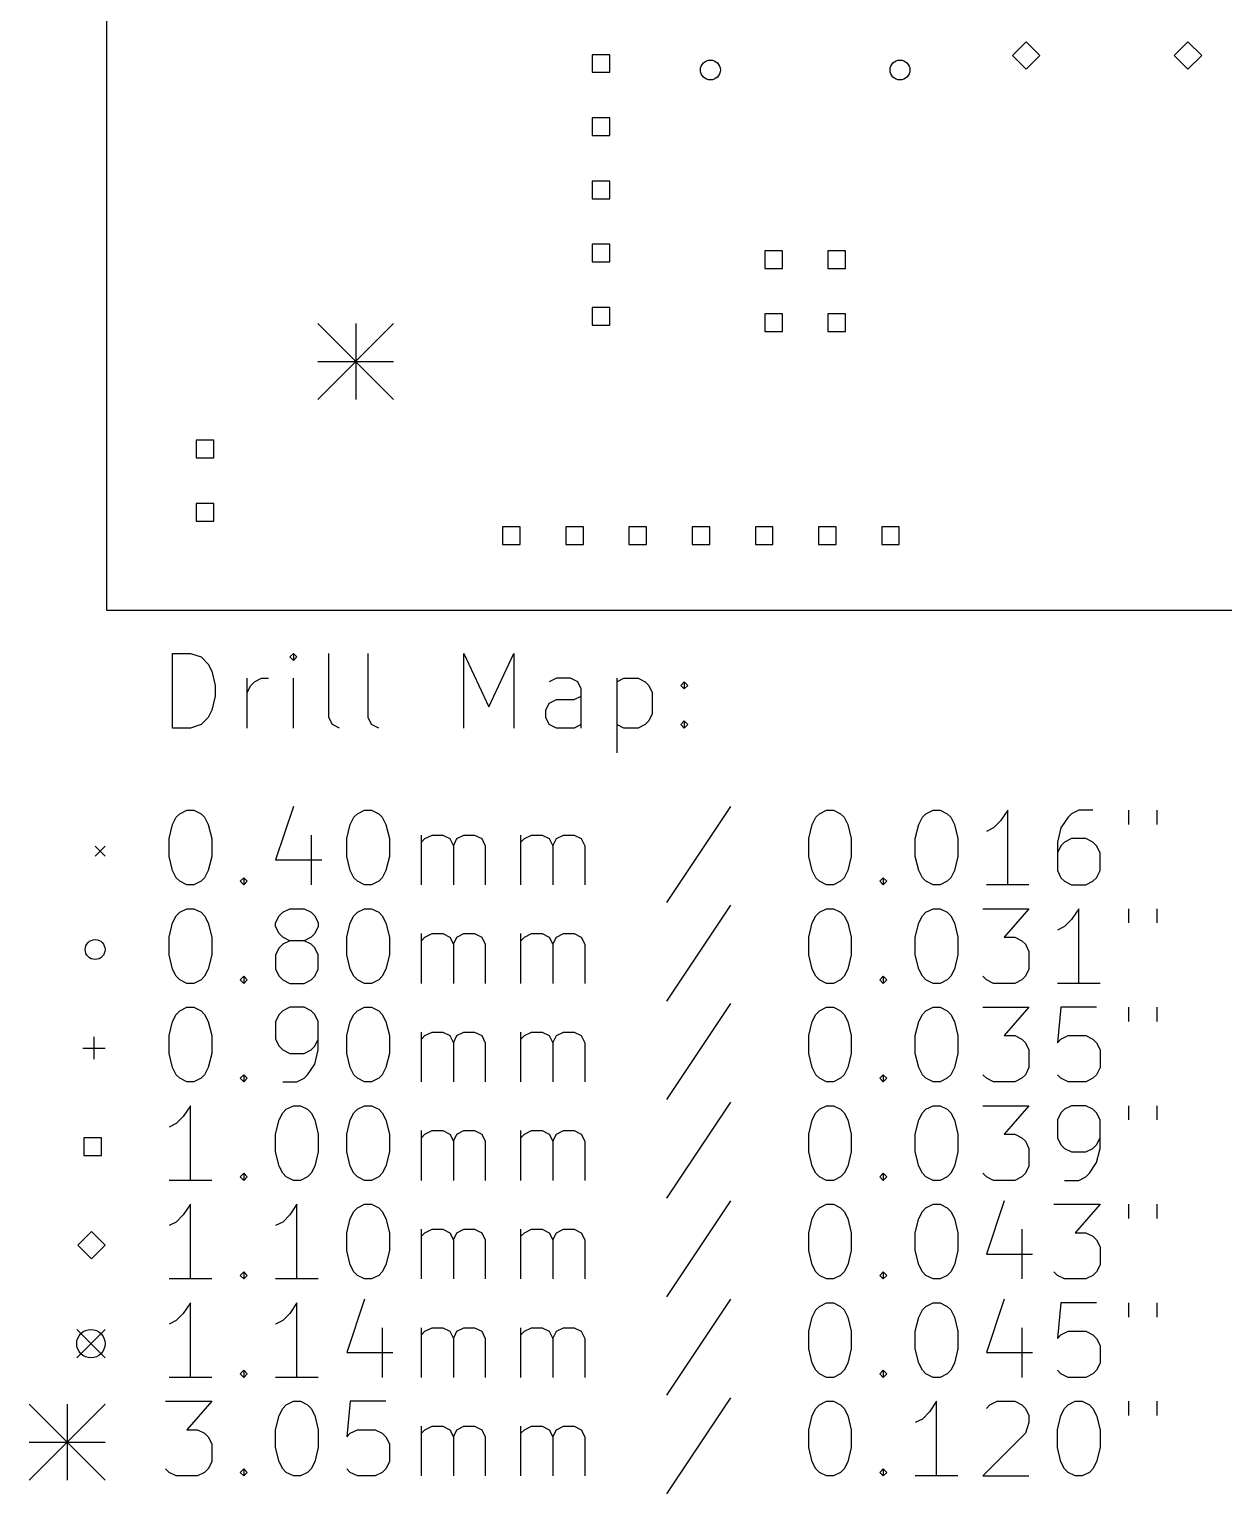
# Model space of a CAD drawing. Extents: x 21 to 122, y -139 to -21.
# Drawn here: x 20.9 to 68.9, y -138.5 to -79.6 of the extents above; entities that cross this region are included whole.
import ezdxf

# ---------------------------------------------------------------- set-up
doc = ezdxf.new("R2010")
doc.units = 0
doc.header["$MEASUREMENT"] = 0
doc.layers.add('BLACK', color=7, linetype='CONTINUOUS')

msp = doc.modelspace()

# ---------------------------------------------------------------- linework, layer by layer
at = {"layer": 'Black'}
for p, q in [((24, -103), (24, -21)), ((60.96, -80.15), (60.41, -80.7)), ((61.51, -80.7), (60.96, -80.15)), ((67.46, -80.15), (66.91, -80.7)), ((68.01, -80.7), (67.46, -80.15)), ((44.2136, -80.6664), (43.5064, -80.6664)), ((43.5064, -80.6664), (43.5064, -81.3736)), ((44.2136, -81.3736), (44.2136, -80.6664)), ((60.41, -80.7), (60.96, -81.25)), ((60.96, -81.25), (61.51, -80.7)), ((66.91, -80.7), (67.46, -81.25)), ((67.46, -81.25), (68.01, -80.7)), ((43.5064, -81.3736), (44.2136, -81.3736)), ((44.2136, -83.2064), (43.5064, -83.2064)), ((43.5064, -83.2064), (43.5064, -83.9136)), ((44.2136, -83.9136), (44.2136, -83.2064)), ((43.5064, -83.9136), (44.2136, -83.9136)), ((44.2136, -85.7464), (43.5064, -85.7464)), ((43.5064, -85.7464), (43.5064, -86.4536)), ((44.2136, -86.4536), (44.2136, -85.7464)), ((43.5064, -86.4536), (44.2136, -86.4536)), ((44.2136, -88.2864), (43.5064, -88.2864)), ((43.5064, -88.2864), (43.5064, -88.9936)), ((44.2136, -88.9936), (44.2136, -88.2864)), ((51.1536, -88.5464), (50.4464, -88.5464)), ((50.4464, -88.5464), (50.4464, -89.2536)), ((51.1536, -89.2536), (51.1536, -88.5464)), ((53.6936, -88.5464), (52.9864, -88.5464)), ((52.9864, -88.5464), (52.9864, -89.2536)), ((53.6936, -89.2536), (53.6936, -88.5464)), ((43.5064, -88.9936), (44.2136, -88.9936)), ((50.4464, -89.2536), (51.1536, -89.2536)), ((52.9864, -89.2536), (53.6936, -89.2536)), ((44.2136, -90.8264), (43.5064, -90.8264)), ((43.5064, -90.8264), (43.5064, -91.5336)), ((44.2136, -91.5336), (44.2136, -90.8264)), ((51.1536, -91.0864), (50.4464, -91.0864)), ((50.4464, -91.0864), (50.4464, -91.7936)), ((51.1536, -91.7936), (51.1536, -91.0864)), ((53.6936, -91.0864), (52.9864, -91.0864)), ((52.9864, -91.0864), (52.9864, -91.7936)), ((53.6936, -91.7936), (53.6936, -91.0864)), ((32.476, -91.476), (35.524, -94.524)), ((35.524, -91.476), (32.476, -94.524)), ((34, -91.476), (34, -94.524)), ((43.5064, -91.5336), (44.2136, -91.5336)), ((50.4464, -91.7936), (51.1536, -91.7936)), ((52.9864, -91.7936), (53.6936, -91.7936)), ((32.476, -93), (35.524, -93)), ((28.2936, -96.1664), (27.5864, -96.1664)), ((27.5864, -96.1664), (27.5864, -96.8736)), ((28.2936, -96.8736), (28.2936, -96.1664)), ((27.5864, -96.8736), (28.2936, -96.8736)), ((28.2936, -98.7064), (27.5864, -98.7064)), ((27.5864, -98.7064), (27.5864, -99.4136)), ((28.2936, -99.4136), (28.2936, -98.7064)), ((27.5864, -99.4136), (28.2936, -99.4136)), ((40.6136, -99.6464), (39.9064, -99.6464)), ((39.9064, -99.6464), (39.9064, -100.354)), ((40.6136, -100.354), (40.6136, -99.6464)), ((43.1536, -99.6464), (42.4464, -99.6464)), ((42.4464, -99.6464), (42.4464, -100.354)), ((43.1536, -100.354), (43.1536, -99.6464)), ((45.6936, -99.6464), (44.9864, -99.6464)), ((44.9864, -99.6464), (44.9864, -100.354)), ((45.6936, -100.354), (45.6936, -99.6464)), ((48.2336, -99.6464), (47.5264, -99.6464)), ((47.5264, -99.6464), (47.5264, -100.354)), ((48.2336, -100.354), (48.2336, -99.6464)), ((50.7736, -99.6464), (50.0664, -99.6464)), ((50.0664, -99.6464), (50.0664, -100.354)), ((50.7736, -100.354), (50.7736, -99.6464)), ((53.3136, -99.6464), (52.6064, -99.6464)), ((52.6064, -99.6464), (52.6064, -100.354)), ((53.3136, -100.354), (53.3136, -99.6464)), ((55.8536, -99.6464), (55.1464, -99.6464)), ((55.1464, -99.6464), (55.1464, -100.354)), ((55.8536, -100.354), (55.8536, -99.6464)), ((39.9064, -100.354), (40.6136, -100.354)), ((42.4464, -100.354), (43.1536, -100.354)), ((44.9864, -100.354), (45.6936, -100.354)), ((47.5264, -100.354), (48.2336, -100.354)), ((50.0664, -100.354), (50.7736, -100.354)), ((52.6064, -100.354), (53.3136, -100.354)), ((55.1464, -100.354), (55.8536, -100.354)), ((122, -103), (24, -103)), ((26.6393, -107.732), (26.6393, -104.732)), ((26.6393, -104.732), (27.3536, -104.732)), ((27.3536, -104.732), (27.7821, -104.875)), ((31.4964, -104.732), (31.3536, -104.875)), ((31.6393, -104.875), (31.4964, -104.732)), ((31.4964, -104.732), (31.4964, -105.018)), ((32.925, -107.304), (32.925, -104.732)), ((34.4964, -107.304), (34.4964, -104.732)), ((38.3536, -107.732), (38.3536, -104.732)), ((38.3536, -104.732), (39.3536, -106.875)), ((39.3536, -106.875), (40.3536, -104.732)), ((40.3536, -104.732), (40.3536, -107.732)), ((27.7821, -104.875), (28.0679, -105.161)), ((28.0679, -105.161), (28.2107, -105.446)), ((31.3536, -104.875), (31.4964, -105.018)), ((31.4964, -105.018), (31.6393, -104.875)), ((28.2107, -105.446), (28.3536, -106.018)), ((29.6393, -107.732), (29.6393, -105.732)), ((29.7821, -106.018), (29.925, -105.875)), ((29.925, -105.875), (30.2107, -105.732)), ((30.2107, -105.732), (30.4964, -105.732)), ((31.4964, -107.732), (31.4964, -105.732)), ((42.0679, -105.732), (41.7821, -105.875)), ((42.6393, -105.732), (42.0679, -105.732)), ((42.925, -105.875), (42.6393, -105.732)), ((43.0679, -106.161), (42.925, -105.875)), ((44.4964, -105.732), (44.4964, -108.732)), ((44.4964, -105.875), (44.7821, -105.732)), ((44.7821, -105.732), (45.3536, -105.732)), ((45.3536, -105.732), (45.6393, -105.875)), ((45.6393, -105.875), (45.7821, -106.018)), ((47.0679, -106.018), (47.2107, -105.875)), ((47.2107, -105.875), (47.3536, -106.018)), ((47.2107, -105.875), (47.2107, -106.161)), ((28.3536, -106.446), (28.2107, -107.018)), ((28.3536, -106.018), (28.3536, -106.446)), ((29.6393, -106.304), (29.7821, -106.018)), ((42.7821, -106.589), (43.0679, -106.446)), ((43.0679, -107.732), (43.0679, -106.161)), ((45.7821, -106.018), (45.925, -106.304)), ((45.925, -106.304), (45.925, -107.161)), ((47.2107, -106.161), (47.0679, -106.018)), ((47.3536, -106.018), (47.2107, -106.161)), ((28.2107, -107.018), (28.0679, -107.304)), ((41.6393, -107.018), (41.7821, -106.732)), ((41.6393, -107.304), (41.6393, -107.018)), ((41.7821, -106.732), (42.0679, -106.589)), ((42.0679, -106.589), (42.7821, -106.589)), ((27.7821, -107.589), (27.3536, -107.732)), ((28.0679, -107.304), (27.7821, -107.589)), ((33.0679, -107.589), (32.925, -107.304)), ((33.3536, -107.732), (33.0679, -107.589)), ((34.6393, -107.589), (34.4964, -107.304)), ((34.925, -107.732), (34.6393, -107.589)), ((41.7821, -107.589), (41.6393, -107.304)), ((42.0679, -107.732), (41.7821, -107.589)), ((43.0679, -107.589), (42.7821, -107.732)), ((44.7821, -107.732), (44.4964, -107.589)), ((45.6393, -107.589), (45.3536, -107.732)), ((45.7821, -107.446), (45.6393, -107.589)), ((45.925, -107.161), (45.7821, -107.446)), ((47.0679, -107.589), (47.2107, -107.446)), ((47.2107, -107.732), (47.0679, -107.589)), ((47.2107, -107.446), (47.3536, -107.589)), ((47.2107, -107.446), (47.2107, -107.732)), ((47.3536, -107.589), (47.2107, -107.732)), ((27.3536, -107.732), (26.6393, -107.732)), ((42.7821, -107.732), (42.0679, -107.732)), ((45.3536, -107.732), (44.7821, -107.732)), ((26.7821, -111.318), (26.925, -111.175)), ((26.925, -111.175), (27.2107, -111.032)), ((27.2107, -111.032), (27.4964, -111.032)), ((27.4964, -111.032), (27.7821, -111.175)), ((27.7821, -111.175), (27.925, -111.318)), ((31.4964, -110.889), (30.7821, -113.032)), ((33.925, -111.318), (34.0679, -111.175)), ((34.0679, -111.175), (34.3536, -111.032)), ((34.3536, -111.032), (34.6393, -111.032)), ((34.6393, -111.032), (34.925, -111.175)), ((34.925, -111.175), (35.0679, -111.318)), ((49.0679, -110.889), (46.4964, -114.746)), ((52.4964, -111.318), (52.6393, -111.175)), ((52.6393, -111.175), (52.925, -111.032)), ((52.925, -111.032), (53.2107, -111.032)), ((53.2107, -111.032), (53.4964, -111.175)), ((53.4964, -111.175), (53.6393, -111.318)), ((56.7821, -111.318), (56.925, -111.175)), ((56.925, -111.175), (57.2107, -111.032)), ((57.2107, -111.032), (57.4964, -111.032)), ((57.4964, -111.032), (57.7821, -111.175)), ((57.7821, -111.175), (57.925, -111.318)), ((60.2107, -111.032), (59.925, -111.461)), ((60.2107, -114.032), (60.2107, -111.032)), ((62.7821, -111.175), (62.6393, -111.318)), ((63.0679, -111.032), (62.7821, -111.175)), ((63.6393, -111.032), (63.0679, -111.032)), ((65.0679, -111.032), (65.0679, -111.604)), ((66.2107, -111.032), (66.2107, -111.604)), ((26.4964, -112.175), (26.6393, -111.604)), ((26.6393, -111.604), (26.7821, -111.318)), ((27.925, -111.318), (28.0679, -111.604)), ((28.0679, -111.604), (28.2107, -112.175)), ((33.6393, -112.175), (33.7821, -111.604)), ((33.7821, -111.604), (33.925, -111.318)), ((35.0679, -111.318), (35.2107, -111.604)), ((35.2107, -111.604), (35.3536, -112.175)), ((52.2107, -112.175), (52.3536, -111.604)), ((52.3536, -111.604), (52.4964, -111.318)), ((53.6393, -111.318), (53.7821, -111.604)), ((53.7821, -111.604), (53.925, -112.175)), ((56.4964, -112.175), (56.6393, -111.604)), ((56.6393, -111.604), (56.7821, -111.318)), ((57.925, -111.318), (58.0679, -111.604)), ((58.0679, -111.604), (58.2107, -112.175)), ((59.6393, -111.746), (59.3536, -111.889)), ((59.925, -111.461), (59.6393, -111.746)), ((62.3536, -111.746), (62.2107, -112.318)), ((62.6393, -111.318), (62.3536, -111.746)), ((26.4964, -112.889), (26.4964, -112.175)), ((28.2107, -112.175), (28.2107, -112.889)), ((32.2107, -112.032), (32.2107, -114.032)), ((33.6393, -112.889), (33.6393, -112.175)), ((35.3536, -112.175), (35.3536, -112.889)), ((36.6393, -114.032), (36.6393, -112.032)), ((36.6393, -112.318), (36.7821, -112.175)), ((36.7821, -112.175), (37.0679, -112.032)), ((37.0679, -112.032), (37.4964, -112.032)), ((37.4964, -112.032), (37.7821, -112.175)), ((37.7821, -112.175), (37.925, -112.461)), ((37.925, -112.461), (38.0679, -112.175)), ((38.0679, -112.175), (38.3536, -112.032)), ((38.3536, -112.032), (38.7821, -112.032)), ((38.7821, -112.032), (39.0679, -112.175)), ((39.0679, -112.175), (39.2107, -112.461)), ((40.6393, -114.032), (40.6393, -112.032)), ((40.6393, -112.318), (40.7821, -112.175)), ((40.7821, -112.175), (41.0679, -112.032)), ((41.0679, -112.032), (41.4964, -112.032)), ((41.4964, -112.032), (41.7821, -112.175)), ((41.7821, -112.175), (41.925, -112.461)), ((41.925, -112.461), (42.0679, -112.175)), ((42.0679, -112.175), (42.3536, -112.032)), ((42.3536, -112.032), (42.7821, -112.032)), ((42.7821, -112.032), (43.0679, -112.175)), ((43.0679, -112.175), (43.2107, -112.461)), ((52.2107, -112.889), (52.2107, -112.175)), ((53.925, -112.175), (53.925, -112.889)), ((56.4964, -112.889), (56.4964, -112.175)), ((58.2107, -112.175), (58.2107, -112.889)), ((62.2107, -112.318), (62.2107, -113.461)), ((62.4964, -112.318), (62.3536, -112.461)), ((62.7821, -112.175), (62.4964, -112.318)), ((63.3536, -112.175), (62.7821, -112.175)), ((63.6393, -112.318), (63.3536, -112.175)), ((63.7821, -112.461), (63.6393, -112.318)), ((23.525, -112.475), (23.925, -112.875)), ((23.925, -112.475), (23.525, -112.875)), ((26.6393, -113.461), (26.4964, -112.889)), ((28.2107, -112.889), (28.0679, -113.461)), ((33.7821, -113.461), (33.6393, -112.889)), ((35.3536, -112.889), (35.2107, -113.461)), ((37.925, -112.461), (37.925, -114.032)), ((39.2107, -112.461), (39.2107, -114.032)), ((41.925, -112.461), (41.925, -114.032)), ((43.2107, -112.461), (43.2107, -114.032)), ((52.3536, -113.461), (52.2107, -112.889)), ((53.925, -112.889), (53.7821, -113.461)), ((56.6393, -113.461), (56.4964, -112.889)), ((58.2107, -112.889), (58.0679, -113.461)), ((62.3536, -112.461), (62.2107, -112.746)), ((63.925, -112.746), (63.7821, -112.461)), ((63.925, -113.461), (63.925, -112.746)), ((26.7821, -113.746), (26.6393, -113.461)), ((28.0679, -113.461), (27.925, -113.746)), ((30.7821, -113.032), (32.6393, -113.032)), ((33.925, -113.746), (33.7821, -113.461)), ((35.2107, -113.461), (35.0679, -113.746)), ((52.4964, -113.746), (52.3536, -113.461)), ((53.7821, -113.461), (53.6393, -113.746)), ((56.7821, -113.746), (56.6393, -113.461)), ((58.0679, -113.461), (57.925, -113.746)), ((62.2107, -113.461), (62.3536, -113.746)), ((63.7821, -113.746), (63.925, -113.461)), ((26.925, -113.889), (26.7821, -113.746)), ((27.2107, -114.032), (26.925, -113.889)), ((27.4964, -114.032), (27.2107, -114.032)), ((27.7821, -113.889), (27.4964, -114.032)), ((27.925, -113.746), (27.7821, -113.889)), ((29.3536, -113.889), (29.4964, -113.746)), ((29.4964, -114.032), (29.3536, -113.889)), ((29.4964, -113.746), (29.6393, -113.889)), ((29.4964, -113.746), (29.4964, -114.032)), ((29.6393, -113.889), (29.4964, -114.032)), ((34.0679, -113.889), (33.925, -113.746)), ((34.3536, -114.032), (34.0679, -113.889)), ((34.6393, -114.032), (34.3536, -114.032)), ((34.925, -113.889), (34.6393, -114.032)), ((35.0679, -113.746), (34.925, -113.889)), ((52.6393, -113.889), (52.4964, -113.746)), ((52.925, -114.032), (52.6393, -113.889)), ((53.2107, -114.032), (52.925, -114.032)), ((53.4964, -113.889), (53.2107, -114.032)), ((53.6393, -113.746), (53.4964, -113.889)), ((55.0679, -113.889), (55.2107, -113.746)), ((55.2107, -114.032), (55.0679, -113.889)), ((55.2107, -113.746), (55.3536, -113.889)), ((55.2107, -113.746), (55.2107, -114.032)), ((55.3536, -113.889), (55.2107, -114.032)), ((56.925, -113.889), (56.7821, -113.746)), ((57.2107, -114.032), (56.925, -113.889)), ((57.4964, -114.032), (57.2107, -114.032)), ((57.7821, -113.889), (57.4964, -114.032)), ((57.925, -113.746), (57.7821, -113.889)), ((61.0679, -114.032), (59.3536, -114.032)), ((62.3536, -113.746), (62.4964, -113.889)), ((62.4964, -113.889), (62.7821, -114.032)), ((62.7821, -114.032), (63.3536, -114.032)), ((63.3536, -114.032), (63.6393, -113.889)), ((63.6393, -113.889), (63.7821, -113.746)), ((26.6393, -115.564), (26.7821, -115.278)), ((26.7821, -115.278), (26.925, -115.135)), ((26.925, -115.135), (27.2107, -114.992)), ((27.2107, -114.992), (27.4964, -114.992)), ((27.4964, -114.992), (27.7821, -115.135)), ((27.7821, -115.135), (27.925, -115.278)), ((27.925, -115.278), (28.0679, -115.564)), ((30.7821, -115.564), (30.925, -115.278)), ((30.925, -115.278), (31.0679, -115.135)), ((31.0679, -115.135), (31.3536, -114.992)), ((31.3536, -114.992), (31.925, -114.992)), ((31.925, -114.992), (32.2107, -115.135)), ((32.2107, -115.135), (32.3536, -115.278)), ((32.3536, -115.278), (32.4964, -115.564)), ((33.7821, -115.564), (33.925, -115.278)), ((33.925, -115.278), (34.0679, -115.135)), ((34.0679, -115.135), (34.3536, -114.992)), ((34.3536, -114.992), (34.6393, -114.992)), ((34.6393, -114.992), (34.925, -115.135)), ((34.925, -115.135), (35.0679, -115.278)), ((35.0679, -115.278), (35.2107, -115.564)), ((49.0679, -114.849), (46.4964, -118.706)), ((52.3536, -115.564), (52.4964, -115.278)), ((52.4964, -115.278), (52.6393, -115.135)), ((52.6393, -115.135), (52.925, -114.992)), ((52.925, -114.992), (53.2107, -114.992)), ((53.2107, -114.992), (53.4964, -115.135)), ((53.4964, -115.135), (53.6393, -115.278)), ((53.6393, -115.278), (53.7821, -115.564)), ((56.6393, -115.564), (56.7821, -115.278)), ((56.7821, -115.278), (56.925, -115.135)), ((56.925, -115.135), (57.2107, -114.992)), ((57.2107, -114.992), (57.4964, -114.992)), ((57.4964, -114.992), (57.7821, -115.135)), ((57.7821, -115.135), (57.925, -115.278)), ((57.925, -115.278), (58.0679, -115.564)), ((59.2107, -114.992), (61.0679, -114.992)), ((61.0679, -114.992), (60.0679, -116.135)), ((63.0679, -114.992), (62.7821, -115.421)), ((63.0679, -117.992), (63.0679, -114.992)), ((65.0679, -114.992), (65.0679, -115.564)), ((66.2107, -114.992), (66.2107, -115.564)), ((26.4964, -116.135), (26.6393, -115.564)), ((28.0679, -115.564), (28.2107, -116.135)), ((30.7821, -115.706), (30.7821, -115.564)), ((30.925, -115.992), (30.7821, -115.706)), ((32.4964, -115.706), (32.3536, -115.992)), ((32.4964, -115.564), (32.4964, -115.706)), ((33.6393, -116.135), (33.7821, -115.564)), ((35.2107, -115.564), (35.3536, -116.135)), ((52.2107, -116.135), (52.3536, -115.564)), ((53.7821, -115.564), (53.925, -116.135)), ((56.4964, -116.135), (56.6393, -115.564)), ((58.0679, -115.564), (58.2107, -116.135)), ((62.4964, -115.706), (62.2107, -115.849)), ((62.7821, -115.421), (62.4964, -115.706)), ((26.4964, -116.849), (26.4964, -116.135)), ((28.2107, -116.135), (28.2107, -116.849)), ((31.0679, -116.135), (30.925, -115.992)), ((31.0679, -116.421), (30.925, -116.564)), ((31.3536, -116.278), (31.0679, -116.135)), ((31.3536, -116.278), (31.0679, -116.421)), ((31.925, -116.278), (31.3536, -116.278)), ((32.2107, -116.135), (31.925, -116.278)), ((32.2107, -116.421), (31.925, -116.278)), ((32.3536, -115.992), (32.2107, -116.135)), ((32.3536, -116.564), (32.2107, -116.421)), ((33.6393, -116.849), (33.6393, -116.135)), ((35.3536, -116.135), (35.3536, -116.849)), ((36.6393, -117.992), (36.6393, -115.992)), ((36.6393, -116.278), (36.7821, -116.135)), ((36.7821, -116.135), (37.0679, -115.992)), ((37.0679, -115.992), (37.4964, -115.992)), ((37.4964, -115.992), (37.7821, -116.135)), ((37.7821, -116.135), (37.925, -116.421)), ((37.925, -116.421), (38.0679, -116.135)), ((37.925, -116.421), (37.925, -117.992)), ((38.0679, -116.135), (38.3536, -115.992)), ((38.3536, -115.992), (38.7821, -115.992)), ((38.7821, -115.992), (39.0679, -116.135)), ((39.0679, -116.135), (39.2107, -116.421)), ((39.2107, -116.421), (39.2107, -117.992)), ((40.6393, -117.992), (40.6393, -115.992)), ((40.6393, -116.278), (40.7821, -116.135)), ((40.7821, -116.135), (41.0679, -115.992)), ((41.0679, -115.992), (41.4964, -115.992)), ((41.4964, -115.992), (41.7821, -116.135)), ((41.7821, -116.135), (41.925, -116.421)), ((41.925, -116.421), (42.0679, -116.135)), ((41.925, -116.421), (41.925, -117.992)), ((42.0679, -116.135), (42.3536, -115.992)), ((42.3536, -115.992), (42.7821, -115.992)), ((42.7821, -115.992), (43.0679, -116.135)), ((43.0679, -116.135), (43.2107, -116.421)), ((43.2107, -116.421), (43.2107, -117.992)), ((52.2107, -116.849), (52.2107, -116.135)), ((53.925, -116.135), (53.925, -116.849)), ((56.4964, -116.849), (56.4964, -116.135)), ((58.2107, -116.135), (58.2107, -116.849)), ((60.0679, -116.135), (60.4964, -116.135)), ((60.4964, -116.135), (60.7821, -116.278)), ((60.7821, -116.278), (60.925, -116.421)), ((60.925, -116.421), (61.0679, -116.706)), ((26.6393, -117.421), (26.4964, -116.849)), ((28.2107, -116.849), (28.0679, -117.421)), ((30.925, -116.564), (30.7821, -116.849)), ((30.7821, -116.849), (30.7821, -117.421)), ((32.4964, -116.849), (32.3536, -116.564)), ((32.4964, -117.421), (32.4964, -116.849)), ((33.7821, -117.421), (33.6393, -116.849)), ((35.3536, -116.849), (35.2107, -117.421)), ((52.3536, -117.421), (52.2107, -116.849)), ((53.925, -116.849), (53.7821, -117.421)), ((56.6393, -117.421), (56.4964, -116.849)), ((58.2107, -116.849), (58.0679, -117.421)), ((61.0679, -116.706), (61.0679, -117.421)), ((26.7821, -117.706), (26.6393, -117.421)), ((26.925, -117.849), (26.7821, -117.706)), ((27.925, -117.706), (27.7821, -117.849)), ((28.0679, -117.421), (27.925, -117.706)), ((29.3536, -117.849), (29.4964, -117.706)), ((29.4964, -117.706), (29.6393, -117.849)), ((29.4964, -117.706), (29.4964, -117.992)), ((30.7821, -117.421), (30.925, -117.706)), ((30.925, -117.706), (31.0679, -117.849)), ((32.2107, -117.849), (32.3536, -117.706)), ((32.3536, -117.706), (32.4964, -117.421)), ((33.925, -117.706), (33.7821, -117.421)), ((34.0679, -117.849), (33.925, -117.706)), ((35.0679, -117.706), (34.925, -117.849)), ((35.2107, -117.421), (35.0679, -117.706)), ((52.4964, -117.706), (52.3536, -117.421)), ((52.6393, -117.849), (52.4964, -117.706)), ((53.6393, -117.706), (53.4964, -117.849)), ((53.7821, -117.421), (53.6393, -117.706)), ((55.0679, -117.849), (55.2107, -117.706)), ((55.2107, -117.706), (55.3536, -117.849)), ((55.2107, -117.706), (55.2107, -117.992)), ((56.7821, -117.706), (56.6393, -117.421)), ((56.925, -117.849), (56.7821, -117.706)), ((57.925, -117.706), (57.7821, -117.849)), ((58.0679, -117.421), (57.925, -117.706)), ((59.3536, -117.849), (59.2107, -117.706)), ((60.925, -117.706), (60.7821, -117.849)), ((61.0679, -117.421), (60.925, -117.706)), ((27.2107, -117.992), (26.925, -117.849)), ((27.4964, -117.992), (27.2107, -117.992)), ((27.7821, -117.849), (27.4964, -117.992)), ((29.4964, -117.992), (29.3536, -117.849)), ((29.6393, -117.849), (29.4964, -117.992)), ((31.0679, -117.849), (31.3536, -117.992)), ((31.3536, -117.992), (31.925, -117.992)), ((31.925, -117.992), (32.2107, -117.849)), ((34.3536, -117.992), (34.0679, -117.849)), ((34.6393, -117.992), (34.3536, -117.992)), ((34.925, -117.849), (34.6393, -117.992)), ((52.925, -117.992), (52.6393, -117.849)), ((53.2107, -117.992), (52.925, -117.992)), ((53.4964, -117.849), (53.2107, -117.992)), ((55.2107, -117.992), (55.0679, -117.849)), ((55.3536, -117.849), (55.2107, -117.992)), ((57.2107, -117.992), (56.925, -117.849)), ((57.4964, -117.992), (57.2107, -117.992)), ((57.7821, -117.849), (57.4964, -117.992)), ((59.6393, -117.992), (59.3536, -117.849)), ((60.4964, -117.992), (59.6393, -117.992)), ((60.7821, -117.849), (60.4964, -117.992)), ((63.925, -117.992), (62.2107, -117.992)), ((49.0679, -118.809), (46.4964, -122.666)), ((26.6393, -119.524), (26.7821, -119.238)), ((26.7821, -119.238), (26.925, -119.095)), ((26.925, -119.095), (27.2107, -118.952)), ((27.2107, -118.952), (27.4964, -118.952)), ((27.4964, -118.952), (27.7821, -119.095)), ((27.7821, -119.095), (27.925, -119.238)), ((27.925, -119.238), (28.0679, -119.524)), ((30.925, -119.238), (30.7821, -119.524)), ((31.0679, -119.095), (30.925, -119.238)), ((31.3536, -118.952), (31.0679, -119.095)), ((31.925, -118.952), (31.3536, -118.952)), ((32.2107, -119.095), (31.925, -118.952)), ((32.3536, -119.238), (32.2107, -119.095)), ((32.4964, -119.524), (32.3536, -119.238)), ((33.7821, -119.524), (33.925, -119.238)), ((33.925, -119.238), (34.0679, -119.095)), ((34.0679, -119.095), (34.3536, -118.952)), ((34.3536, -118.952), (34.6393, -118.952)), ((34.6393, -118.952), (34.925, -119.095)), ((34.925, -119.095), (35.0679, -119.238)), ((35.0679, -119.238), (35.2107, -119.524)), ((52.3536, -119.524), (52.4964, -119.238)), ((52.4964, -119.238), (52.6393, -119.095)), ((52.6393, -119.095), (52.925, -118.952)), ((52.925, -118.952), (53.2107, -118.952)), ((53.2107, -118.952), (53.4964, -119.095)), ((53.4964, -119.095), (53.6393, -119.238)), ((53.6393, -119.238), (53.7821, -119.524)), ((56.6393, -119.524), (56.7821, -119.238)), ((56.7821, -119.238), (56.925, -119.095)), ((56.925, -119.095), (57.2107, -118.952)), ((57.2107, -118.952), (57.4964, -118.952)), ((57.4964, -118.952), (57.7821, -119.095)), ((57.7821, -119.095), (57.925, -119.238)), ((57.925, -119.238), (58.0679, -119.524)), ((59.2107, -118.952), (61.0679, -118.952)), ((61.0679, -118.952), (60.0679, -120.095)), ((62.3536, -118.952), (62.2107, -120.381)), ((63.7821, -118.952), (62.3536, -118.952)), ((65.0679, -118.952), (65.0679, -119.524)), ((66.2107, -118.952), (66.2107, -119.524)), ((26.4964, -120.095), (26.6393, -119.524)), ((28.0679, -119.524), (28.2107, -120.095)), ((30.7821, -119.524), (30.7821, -120.238)), ((32.4964, -120.666), (32.4964, -119.524)), ((33.6393, -120.095), (33.7821, -119.524)), ((35.2107, -119.524), (35.3536, -120.095)), ((36.6393, -121.952), (36.6393, -119.952)), ((36.7821, -120.095), (37.0679, -119.952)), ((37.0679, -119.952), (37.4964, -119.952)), ((37.4964, -119.952), (37.7821, -120.095)), ((38.0679, -120.095), (38.3536, -119.952)), ((38.3536, -119.952), (38.7821, -119.952)), ((38.7821, -119.952), (39.0679, -120.095)), ((40.6393, -121.952), (40.6393, -119.952)), ((40.7821, -120.095), (41.0679, -119.952)), ((41.0679, -119.952), (41.4964, -119.952)), ((41.4964, -119.952), (41.7821, -120.095)), ((42.0679, -120.095), (42.3536, -119.952)), ((42.3536, -119.952), (42.7821, -119.952)), ((42.7821, -119.952), (43.0679, -120.095)), ((52.2107, -120.095), (52.3536, -119.524)), ((53.7821, -119.524), (53.925, -120.095)), ((56.4964, -120.095), (56.6393, -119.524)), ((58.0679, -119.524), (58.2107, -120.095)), ((23.025, -120.595), (23.925, -120.595)), ((23.475, -120.145), (23.475, -121.045)), ((26.4964, -120.809), (26.4964, -120.095)), ((28.2107, -120.095), (28.2107, -120.809)), ((30.7821, -120.238), (30.925, -120.524)), ((30.925, -120.524), (31.0679, -120.666)), ((32.2107, -120.666), (32.3536, -120.524)), ((32.3536, -120.524), (32.4964, -120.238)), ((33.6393, -120.809), (33.6393, -120.095)), ((35.3536, -120.095), (35.3536, -120.809)), ((36.6393, -120.238), (36.7821, -120.095)), ((37.7821, -120.095), (37.925, -120.381)), ((37.925, -120.381), (38.0679, -120.095)), ((37.925, -120.381), (37.925, -121.952)), ((39.0679, -120.095), (39.2107, -120.381)), ((39.2107, -120.381), (39.2107, -121.952)), ((40.6393, -120.238), (40.7821, -120.095)), ((41.7821, -120.095), (41.925, -120.381)), ((41.925, -120.381), (42.0679, -120.095)), ((41.925, -120.381), (41.925, -121.952)), ((43.0679, -120.095), (43.2107, -120.381)), ((43.2107, -120.381), (43.2107, -121.952)), ((52.2107, -120.809), (52.2107, -120.095)), ((53.925, -120.095), (53.925, -120.809)), ((56.4964, -120.809), (56.4964, -120.095)), ((58.2107, -120.095), (58.2107, -120.809)), ((60.0679, -120.095), (60.4964, -120.095)), ((60.4964, -120.095), (60.7821, -120.238)), ((60.7821, -120.238), (60.925, -120.381)), ((60.925, -120.381), (61.0679, -120.666)), ((62.2107, -120.381), (62.3536, -120.238)), ((62.3536, -120.238), (62.6393, -120.095)), ((62.6393, -120.095), (63.3536, -120.095)), ((63.3536, -120.095), (63.6393, -120.238)), ((63.6393, -120.238), (63.7821, -120.381)), ((63.7821, -120.381), (63.925, -120.666)), ((26.6393, -121.381), (26.4964, -120.809)), ((28.2107, -120.809), (28.0679, -121.381)), ((31.0679, -120.666), (31.3536, -120.809)), ((31.3536, -120.809), (31.925, -120.809)), ((31.925, -120.809), (32.2107, -120.666)), ((32.0679, -121.666), (32.3536, -121.238)), ((32.3536, -121.238), (32.4964, -120.666)), ((33.7821, -121.381), (33.6393, -120.809)), ((35.3536, -120.809), (35.2107, -121.381)), ((52.3536, -121.381), (52.2107, -120.809)), ((53.925, -120.809), (53.7821, -121.381)), ((56.6393, -121.381), (56.4964, -120.809)), ((58.2107, -120.809), (58.0679, -121.381)), ((61.0679, -120.666), (61.0679, -121.381)), ((63.925, -120.666), (63.925, -121.381)), ((26.7821, -121.666), (26.6393, -121.381)), ((26.925, -121.809), (26.7821, -121.666)), ((27.2107, -121.952), (26.925, -121.809)), ((27.7821, -121.809), (27.4964, -121.952)), ((27.925, -121.666), (27.7821, -121.809)), ((28.0679, -121.381), (27.925, -121.666)), ((29.3536, -121.809), (29.4964, -121.666)), ((29.4964, -121.952), (29.3536, -121.809)), ((29.4964, -121.666), (29.6393, -121.809)), ((29.4964, -121.666), (29.4964, -121.952)), ((29.6393, -121.809), (29.4964, -121.952)), ((31.6393, -121.952), (31.925, -121.809)), ((31.925, -121.809), (32.0679, -121.666)), ((33.925, -121.666), (33.7821, -121.381)), ((34.0679, -121.809), (33.925, -121.666)), ((34.3536, -121.952), (34.0679, -121.809)), ((34.925, -121.809), (34.6393, -121.952)), ((35.0679, -121.666), (34.925, -121.809)), ((35.2107, -121.381), (35.0679, -121.666)), ((52.4964, -121.666), (52.3536, -121.381)), ((52.6393, -121.809), (52.4964, -121.666)), ((52.925, -121.952), (52.6393, -121.809)), ((53.4964, -121.809), (53.2107, -121.952)), ((53.6393, -121.666), (53.4964, -121.809)), ((53.7821, -121.381), (53.6393, -121.666)), ((55.0679, -121.809), (55.2107, -121.666)), ((55.2107, -121.952), (55.0679, -121.809)), ((55.2107, -121.666), (55.3536, -121.809)), ((55.2107, -121.666), (55.2107, -121.952)), ((55.3536, -121.809), (55.2107, -121.952)), ((56.7821, -121.666), (56.6393, -121.381)), ((56.925, -121.809), (56.7821, -121.666)), ((57.2107, -121.952), (56.925, -121.809)), ((57.7821, -121.809), (57.4964, -121.952)), ((57.925, -121.666), (57.7821, -121.809)), ((58.0679, -121.381), (57.925, -121.666)), ((59.3536, -121.809), (59.2107, -121.666)), ((59.6393, -121.952), (59.3536, -121.809)), ((60.7821, -121.809), (60.4964, -121.952)), ((60.925, -121.666), (60.7821, -121.809)), ((61.0679, -121.381), (60.925, -121.666)), ((62.3536, -121.809), (62.2107, -121.666)), ((62.6393, -121.952), (62.3536, -121.809)), ((63.6393, -121.809), (63.3536, -121.952)), ((63.7821, -121.666), (63.6393, -121.809)), ((63.925, -121.381), (63.7821, -121.666)), ((27.4964, -121.952), (27.2107, -121.952)), ((31.0679, -121.952), (31.6393, -121.952)), ((34.6393, -121.952), (34.3536, -121.952)), ((53.2107, -121.952), (52.925, -121.952)), ((57.4964, -121.952), (57.2107, -121.952)), ((60.4964, -121.952), (59.6393, -121.952)), ((63.3536, -121.952), (62.6393, -121.952)), ((27.3536, -122.912), (27.0679, -123.341)), ((27.3536, -125.912), (27.3536, -122.912)), ((31.2107, -123.055), (31.4964, -122.912)), ((31.4964, -122.912), (31.7821, -122.912)), ((31.7821, -122.912), (32.0679, -123.055)), ((34.0679, -123.055), (34.3536, -122.912)), ((34.3536, -122.912), (34.6393, -122.912)), ((34.6393, -122.912), (34.925, -123.055)), ((49.0679, -122.769), (46.4964, -126.626)), ((52.6393, -123.055), (52.925, -122.912)), ((52.925, -122.912), (53.2107, -122.912)), ((53.2107, -122.912), (53.4964, -123.055)), ((56.925, -123.055), (57.2107, -122.912)), ((57.2107, -122.912), (57.4964, -122.912)), ((57.4964, -122.912), (57.7821, -123.055)), ((59.2107, -122.912), (61.0679, -122.912)), ((61.0679, -122.912), (60.0679, -124.055)), ((62.7821, -122.912), (62.4964, -123.055)), ((63.3536, -122.912), (62.7821, -122.912)), ((63.6393, -123.055), (63.3536, -122.912)), ((65.0679, -122.912), (65.0679, -123.484)), ((66.2107, -122.912), (66.2107, -123.484)), ((27.0679, -123.341), (26.7821, -123.626)), ((30.7821, -124.055), (30.925, -123.484)), ((30.925, -123.484), (31.0679, -123.198)), ((31.0679, -123.198), (31.2107, -123.055)), ((32.0679, -123.055), (32.2107, -123.198)), ((32.2107, -123.198), (32.3536, -123.484)), ((32.3536, -123.484), (32.4964, -124.055)), ((33.6393, -124.055), (33.7821, -123.484)), ((33.7821, -123.484), (33.925, -123.198)), ((33.925, -123.198), (34.0679, -123.055)), ((34.925, -123.055), (35.0679, -123.198)), ((35.0679, -123.198), (35.2107, -123.484)), ((35.2107, -123.484), (35.3536, -124.055)), ((52.2107, -124.055), (52.3536, -123.484)), ((52.3536, -123.484), (52.4964, -123.198)), ((52.4964, -123.198), (52.6393, -123.055)), ((53.4964, -123.055), (53.6393, -123.198)), ((53.6393, -123.198), (53.7821, -123.484)), ((53.7821, -123.484), (53.925, -124.055)), ((56.4964, -124.055), (56.6393, -123.484)), ((56.6393, -123.484), (56.7821, -123.198)), ((56.7821, -123.198), (56.925, -123.055)), ((57.7821, -123.055), (57.925, -123.198)), ((57.925, -123.198), (58.0679, -123.484)), ((58.0679, -123.484), (58.2107, -124.055)), ((62.3536, -123.198), (62.2107, -123.484)), ((62.2107, -123.484), (62.2107, -124.198)), ((62.4964, -123.055), (62.3536, -123.198)), ((63.7821, -123.198), (63.6393, -123.055)), ((63.925, -123.484), (63.7821, -123.198)), ((63.925, -124.626), (63.925, -123.484)), ((26.7821, -123.626), (26.4964, -123.769)), ((30.7821, -124.769), (30.7821, -124.055)), ((32.4964, -124.055), (32.4964, -124.769)), ((33.6393, -124.769), (33.6393, -124.055)), ((35.3536, -124.055), (35.3536, -124.769)), ((36.6393, -125.912), (36.6393, -123.912)), ((36.6393, -124.198), (36.7821, -124.055)), ((36.7821, -124.055), (37.0679, -123.912)), ((37.0679, -123.912), (37.4964, -123.912)), ((37.4964, -123.912), (37.7821, -124.055)), ((37.7821, -124.055), (37.925, -124.341)), ((37.925, -124.341), (38.0679, -124.055)), ((38.0679, -124.055), (38.3536, -123.912)), ((38.3536, -123.912), (38.7821, -123.912)), ((38.7821, -123.912), (39.0679, -124.055)), ((39.0679, -124.055), (39.2107, -124.341)), ((40.6393, -125.912), (40.6393, -123.912)), ((40.6393, -124.198), (40.7821, -124.055)), ((40.7821, -124.055), (41.0679, -123.912)), ((41.0679, -123.912), (41.4964, -123.912)), ((41.4964, -123.912), (41.7821, -124.055)), ((41.7821, -124.055), (41.925, -124.341)), ((41.925, -124.341), (42.0679, -124.055)), ((42.0679, -124.055), (42.3536, -123.912)), ((42.3536, -123.912), (42.7821, -123.912)), ((42.7821, -123.912), (43.0679, -124.055)), ((43.0679, -124.055), (43.2107, -124.341)), ((52.2107, -124.769), (52.2107, -124.055)), ((53.925, -124.055), (53.925, -124.769)), ((56.4964, -124.769), (56.4964, -124.055)), ((58.2107, -124.055), (58.2107, -124.769)), ((60.0679, -124.055), (60.4964, -124.055)), ((60.4964, -124.055), (60.7821, -124.198)), ((23.7786, -124.201), (23.0714, -124.201)), ((23.0714, -124.201), (23.0714, -124.909)), ((23.7786, -124.909), (23.7786, -124.201)), ((30.925, -125.341), (30.7821, -124.769)), ((32.4964, -124.769), (32.3536, -125.341)), ((33.7821, -125.341), (33.6393, -124.769)), ((35.3536, -124.769), (35.2107, -125.341)), ((37.925, -124.341), (37.925, -125.912)), ((39.2107, -124.341), (39.2107, -125.912)), ((41.925, -124.341), (41.925, -125.912)), ((43.2107, -124.341), (43.2107, -125.912)), ((52.3536, -125.341), (52.2107, -124.769)), ((53.925, -124.769), (53.7821, -125.341)), ((56.6393, -125.341), (56.4964, -124.769)), ((58.2107, -124.769), (58.0679, -125.341)), ((60.7821, -124.198), (60.925, -124.341)), ((60.925, -124.341), (61.0679, -124.626)), ((61.0679, -124.626), (61.0679, -125.341)), ((62.2107, -124.198), (62.3536, -124.484)), ((62.3536, -124.484), (62.4964, -124.626)), ((62.4964, -124.626), (62.7821, -124.769)), ((62.7821, -124.769), (63.3536, -124.769)), ((63.3536, -124.769), (63.6393, -124.626)), ((63.6393, -124.626), (63.7821, -124.484)), ((63.7821, -124.484), (63.925, -124.198)), ((63.7821, -125.198), (63.925, -124.626)), ((23.0714, -124.909), (23.7786, -124.909)), ((31.0679, -125.626), (30.925, -125.341)), ((32.3536, -125.341), (32.2107, -125.626)), ((33.925, -125.626), (33.7821, -125.341)), ((35.2107, -125.341), (35.0679, -125.626)), ((52.4964, -125.626), (52.3536, -125.341)), ((53.7821, -125.341), (53.6393, -125.626)), ((56.7821, -125.626), (56.6393, -125.341)), ((58.0679, -125.341), (57.925, -125.626)), ((61.0679, -125.341), (60.925, -125.626)), ((63.4964, -125.626), (63.7821, -125.198)), ((28.2107, -125.912), (26.4964, -125.912)), ((29.3536, -125.769), (29.4964, -125.626)), ((29.4964, -125.912), (29.3536, -125.769)), ((29.4964, -125.626), (29.6393, -125.769)), ((29.4964, -125.626), (29.4964, -125.912)), ((29.6393, -125.769), (29.4964, -125.912)), ((31.2107, -125.769), (31.0679, -125.626)), ((31.4964, -125.912), (31.2107, -125.769)), ((31.7821, -125.912), (31.4964, -125.912)), ((32.0679, -125.769), (31.7821, -125.912)), ((32.2107, -125.626), (32.0679, -125.769)), ((34.0679, -125.769), (33.925, -125.626)), ((34.3536, -125.912), (34.0679, -125.769)), ((34.6393, -125.912), (34.3536, -125.912)), ((34.925, -125.769), (34.6393, -125.912)), ((35.0679, -125.626), (34.925, -125.769)), ((52.6393, -125.769), (52.4964, -125.626)), ((52.925, -125.912), (52.6393, -125.769)), ((53.2107, -125.912), (52.925, -125.912)), ((53.4964, -125.769), (53.2107, -125.912)), ((53.6393, -125.626), (53.4964, -125.769)), ((55.0679, -125.769), (55.2107, -125.626)), ((55.2107, -125.912), (55.0679, -125.769)), ((55.2107, -125.626), (55.3536, -125.769)), ((55.2107, -125.626), (55.2107, -125.912)), ((55.3536, -125.769), (55.2107, -125.912)), ((56.925, -125.769), (56.7821, -125.626)), ((57.2107, -125.912), (56.925, -125.769)), ((57.4964, -125.912), (57.2107, -125.912)), ((57.7821, -125.769), (57.4964, -125.912)), ((57.925, -125.626), (57.7821, -125.769)), ((59.3536, -125.769), (59.2107, -125.626)), ((59.6393, -125.912), (59.3536, -125.769)), ((60.4964, -125.912), (59.6393, -125.912)), ((60.7821, -125.769), (60.4964, -125.912)), ((60.925, -125.626), (60.7821, -125.769)), ((62.4964, -125.912), (63.0679, -125.912)), ((63.0679, -125.912), (63.3536, -125.769)), ((63.3536, -125.769), (63.4964, -125.626)), ((27.3536, -126.872), (27.0679, -127.301)), ((27.3536, -129.872), (27.3536, -126.872)), ((31.6393, -126.872), (31.3536, -127.301)), ((31.6393, -129.872), (31.6393, -126.872)), ((33.925, -127.158), (34.0679, -127.015)), ((34.0679, -127.015), (34.3536, -126.872)), ((34.3536, -126.872), (34.6393, -126.872)), ((34.6393, -126.872), (34.925, -127.015)), ((34.925, -127.015), (35.0679, -127.158)), ((49.0679, -126.729), (46.4964, -130.586)), ((52.4964, -127.158), (52.6393, -127.015)), ((52.6393, -127.015), (52.925, -126.872)), ((52.925, -126.872), (53.2107, -126.872)), ((53.2107, -126.872), (53.4964, -127.015)), ((53.4964, -127.015), (53.6393, -127.158)), ((56.7821, -127.158), (56.925, -127.015)), ((56.925, -127.015), (57.2107, -126.872)), ((57.2107, -126.872), (57.4964, -126.872)), ((57.4964, -126.872), (57.7821, -127.015)), ((57.7821, -127.015), (57.925, -127.158)), ((60.0679, -126.729), (59.3536, -128.872)), ((62.0679, -126.872), (63.925, -126.872)), ((63.925, -126.872), (62.925, -128.015)), ((65.0679, -126.872), (65.0679, -127.444)), ((66.2107, -126.872), (66.2107, -127.444)), ((26.7821, -127.586), (26.4964, -127.729)), ((27.0679, -127.301), (26.7821, -127.586)), ((31.0679, -127.586), (30.7821, -127.729)), ((31.3536, -127.301), (31.0679, -127.586)), ((33.6393, -128.015), (33.7821, -127.444)), ((33.7821, -127.444), (33.925, -127.158)), ((35.0679, -127.158), (35.2107, -127.444)), ((35.2107, -127.444), (35.3536, -128.015)), ((52.2107, -128.015), (52.3536, -127.444)), ((52.3536, -127.444), (52.4964, -127.158)), ((53.6393, -127.158), (53.7821, -127.444)), ((53.7821, -127.444), (53.925, -128.015)), ((56.4964, -128.015), (56.6393, -127.444)), ((56.6393, -127.444), (56.7821, -127.158)), ((57.925, -127.158), (58.0679, -127.444)), ((58.0679, -127.444), (58.2107, -128.015)), ((23.375, -127.965), (22.825, -128.515)), ((23.925, -128.515), (23.375, -127.965)), ((33.6393, -128.729), (33.6393, -128.015)), ((35.3536, -128.015), (35.3536, -128.729)), ((36.6393, -129.872), (36.6393, -127.872)), ((36.6393, -128.158), (36.7821, -128.015)), ((36.7821, -128.015), (37.0679, -127.872)), ((37.0679, -127.872), (37.4964, -127.872)), ((37.4964, -127.872), (37.7821, -128.015)), ((37.7821, -128.015), (37.925, -128.301)), ((37.925, -128.301), (38.0679, -128.015)), ((37.925, -128.301), (37.925, -129.872)), ((38.0679, -128.015), (38.3536, -127.872)), ((38.3536, -127.872), (38.7821, -127.872)), ((38.7821, -127.872), (39.0679, -128.015)), ((39.0679, -128.015), (39.2107, -128.301)), ((39.2107, -128.301), (39.2107, -129.872)), ((40.6393, -129.872), (40.6393, -127.872)), ((40.6393, -128.158), (40.7821, -128.015)), ((40.7821, -128.015), (41.0679, -127.872)), ((41.0679, -127.872), (41.4964, -127.872)), ((41.4964, -127.872), (41.7821, -128.015)), ((41.7821, -128.015), (41.925, -128.301)), ((41.925, -128.301), (42.0679, -128.015)), ((41.925, -128.301), (41.925, -129.872)), ((42.0679, -128.015), (42.3536, -127.872)), ((42.3536, -127.872), (42.7821, -127.872)), ((42.7821, -127.872), (43.0679, -128.015)), ((43.0679, -128.015), (43.2107, -128.301)), ((43.2107, -128.301), (43.2107, -129.872)), ((52.2107, -128.729), (52.2107, -128.015)), ((53.925, -128.015), (53.925, -128.729)), ((56.4964, -128.729), (56.4964, -128.015)), ((58.2107, -128.015), (58.2107, -128.729)), ((60.7821, -127.872), (60.7821, -129.872)), ((62.925, -128.015), (63.3536, -128.015)), ((63.3536, -128.015), (63.6393, -128.158)), ((63.6393, -128.158), (63.7821, -128.301)), ((63.7821, -128.301), (63.925, -128.586)), ((22.825, -128.515), (23.375, -129.065)), ((23.375, -129.065), (23.925, -128.515)), ((33.7821, -129.301), (33.6393, -128.729)), ((35.3536, -128.729), (35.2107, -129.301)), ((52.3536, -129.301), (52.2107, -128.729)), ((53.925, -128.729), (53.7821, -129.301)), ((56.6393, -129.301), (56.4964, -128.729)), ((58.2107, -128.729), (58.0679, -129.301)), ((59.3536, -128.872), (61.2107, -128.872)), ((63.925, -128.586), (63.925, -129.301)), ((33.925, -129.586), (33.7821, -129.301)), ((35.2107, -129.301), (35.0679, -129.586)), ((52.4964, -129.586), (52.3536, -129.301)), ((53.7821, -129.301), (53.6393, -129.586)), ((56.7821, -129.586), (56.6393, -129.301)), ((58.0679, -129.301), (57.925, -129.586)), ((63.925, -129.301), (63.7821, -129.586)), ((28.2107, -129.872), (26.4964, -129.872)), ((29.3536, -129.729), (29.4964, -129.586)), ((29.4964, -129.872), (29.3536, -129.729)), ((29.4964, -129.586), (29.6393, -129.729)), ((29.4964, -129.586), (29.4964, -129.872)), ((29.6393, -129.729), (29.4964, -129.872)), ((32.4964, -129.872), (30.7821, -129.872)), ((34.0679, -129.729), (33.925, -129.586)), ((34.3536, -129.872), (34.0679, -129.729)), ((34.6393, -129.872), (34.3536, -129.872)), ((34.925, -129.729), (34.6393, -129.872)), ((35.0679, -129.586), (34.925, -129.729)), ((52.6393, -129.729), (52.4964, -129.586)), ((52.925, -129.872), (52.6393, -129.729)), ((53.2107, -129.872), (52.925, -129.872)), ((53.4964, -129.729), (53.2107, -129.872)), ((53.6393, -129.586), (53.4964, -129.729)), ((55.0679, -129.729), (55.2107, -129.586)), ((55.2107, -129.872), (55.0679, -129.729)), ((55.2107, -129.586), (55.3536, -129.729)), ((55.2107, -129.586), (55.2107, -129.872)), ((55.3536, -129.729), (55.2107, -129.872)), ((56.925, -129.729), (56.7821, -129.586)), ((57.2107, -129.872), (56.925, -129.729)), ((57.4964, -129.872), (57.2107, -129.872)), ((57.7821, -129.729), (57.4964, -129.872)), ((57.925, -129.586), (57.7821, -129.729)), ((62.2107, -129.729), (62.0679, -129.586)), ((62.4964, -129.872), (62.2107, -129.729)), ((63.3536, -129.872), (62.4964, -129.872)), ((63.6393, -129.729), (63.3536, -129.872)), ((63.7821, -129.586), (63.6393, -129.729)), ((27.3536, -130.832), (27.0679, -131.261)), ((27.3536, -133.832), (27.3536, -130.832)), ((31.6393, -130.832), (31.3536, -131.261)), ((31.6393, -133.832), (31.6393, -130.832)), ((34.3536, -130.689), (33.6393, -132.832)), ((49.0679, -130.689), (46.4964, -134.546)), ((52.3536, -131.404), (52.4964, -131.118)), ((52.4964, -131.118), (52.6393, -130.975)), ((52.6393, -130.975), (52.925, -130.832)), ((52.925, -130.832), (53.2107, -130.832)), ((53.2107, -130.832), (53.4964, -130.975)), ((53.4964, -130.975), (53.6393, -131.118)), ((53.6393, -131.118), (53.7821, -131.404)), ((56.6393, -131.404), (56.7821, -131.118)), ((56.7821, -131.118), (56.925, -130.975)), ((56.925, -130.975), (57.2107, -130.832)), ((57.2107, -130.832), (57.4964, -130.832)), ((57.4964, -130.832), (57.7821, -130.975)), ((57.7821, -130.975), (57.925, -131.118)), ((57.925, -131.118), (58.0679, -131.404)), ((60.0679, -130.689), (59.3536, -132.832)), ((62.3536, -130.832), (62.2107, -132.261)), ((63.7821, -130.832), (62.3536, -130.832)), ((65.0679, -130.832), (65.0679, -131.404)), ((66.2107, -130.832), (66.2107, -131.404)), ((26.7821, -131.546), (26.4964, -131.689)), ((27.0679, -131.261), (26.7821, -131.546)), ((31.0679, -131.546), (30.7821, -131.689)), ((31.3536, -131.261), (31.0679, -131.546)), ((35.0679, -131.832), (35.0679, -133.832)), ((36.6393, -133.832), (36.6393, -131.832)), ((36.7821, -131.975), (37.0679, -131.832)), ((37.0679, -131.832), (37.4964, -131.832)), ((37.4964, -131.832), (37.7821, -131.975)), ((38.0679, -131.975), (38.3536, -131.832)), ((38.3536, -131.832), (38.7821, -131.832)), ((38.7821, -131.832), (39.0679, -131.975)), ((40.6393, -133.832), (40.6393, -131.832)), ((40.7821, -131.975), (41.0679, -131.832)), ((41.0679, -131.832), (41.4964, -131.832)), ((41.4964, -131.832), (41.7821, -131.975)), ((42.0679, -131.975), (42.3536, -131.832)), ((42.3536, -131.832), (42.7821, -131.832)), ((42.7821, -131.832), (43.0679, -131.975)), ((52.2107, -131.975), (52.3536, -131.404)), ((53.7821, -131.404), (53.925, -131.975)), ((56.4964, -131.975), (56.6393, -131.404)), ((58.0679, -131.404), (58.2107, -131.975)), ((60.7821, -131.832), (60.7821, -133.832)), ((22.782, -131.904), (23.925, -133.047)), ((23.925, -131.904), (22.782, -133.047)), ((36.6393, -132.118), (36.7821, -131.975)), ((37.7821, -131.975), (37.925, -132.261)), ((37.925, -132.261), (38.0679, -131.975)), ((37.925, -132.261), (37.925, -133.832)), ((39.0679, -131.975), (39.2107, -132.261)), ((39.2107, -132.261), (39.2107, -133.832)), ((40.6393, -132.118), (40.7821, -131.975)), ((41.7821, -131.975), (41.925, -132.261)), ((41.925, -132.261), (42.0679, -131.975)), ((41.925, -132.261), (41.925, -133.832)), ((43.0679, -131.975), (43.2107, -132.261)), ((43.2107, -132.261), (43.2107, -133.832)), ((52.2107, -132.689), (52.2107, -131.975)), ((53.925, -131.975), (53.925, -132.689)), ((56.4964, -132.689), (56.4964, -131.975)), ((58.2107, -131.975), (58.2107, -132.689)), ((62.2107, -132.261), (62.3536, -132.118)), ((62.3536, -132.118), (62.6393, -131.975)), ((62.6393, -131.975), (63.3536, -131.975)), ((63.3536, -131.975), (63.6393, -132.118)), ((63.6393, -132.118), (63.7821, -132.261)), ((63.7821, -132.261), (63.925, -132.546)), ((33.6393, -132.832), (35.4964, -132.832)), ((52.3536, -133.261), (52.2107, -132.689)), ((53.925, -132.689), (53.7821, -133.261)), ((56.6393, -133.261), (56.4964, -132.689)), ((58.2107, -132.689), (58.0679, -133.261)), ((59.3536, -132.832), (61.2107, -132.832)), ((63.925, -132.546), (63.925, -133.261)), ((29.3536, -133.689), (29.4964, -133.546)), ((29.4964, -133.546), (29.6393, -133.689)), ((29.4964, -133.546), (29.4964, -133.832)), ((52.4964, -133.546), (52.3536, -133.261)), ((52.6393, -133.689), (52.4964, -133.546)), ((53.6393, -133.546), (53.4964, -133.689)), ((53.7821, -133.261), (53.6393, -133.546)), ((55.0679, -133.689), (55.2107, -133.546)), ((55.2107, -133.546), (55.3536, -133.689)), ((55.2107, -133.546), (55.2107, -133.832)), ((56.7821, -133.546), (56.6393, -133.261)), ((56.925, -133.689), (56.7821, -133.546)), ((57.925, -133.546), (57.7821, -133.689)), ((58.0679, -133.261), (57.925, -133.546)), ((62.3536, -133.689), (62.2107, -133.546)), ((63.7821, -133.546), (63.6393, -133.689)), ((63.925, -133.261), (63.7821, -133.546)), ((28.2107, -133.832), (26.4964, -133.832)), ((29.4964, -133.832), (29.3536, -133.689)), ((29.6393, -133.689), (29.4964, -133.832)), ((32.4964, -133.832), (30.7821, -133.832)), ((52.925, -133.832), (52.6393, -133.689)), ((53.2107, -133.832), (52.925, -133.832)), ((53.4964, -133.689), (53.2107, -133.832)), ((55.2107, -133.832), (55.0679, -133.689)), ((55.3536, -133.689), (55.2107, -133.832)), ((57.2107, -133.832), (56.925, -133.689)), ((57.4964, -133.832), (57.2107, -133.832)), ((57.7821, -133.689), (57.4964, -133.832)), ((62.6393, -133.832), (62.3536, -133.689)), ((63.3536, -133.832), (62.6393, -133.832)), ((63.6393, -133.689), (63.3536, -133.832)), ((49.0679, -134.649), (46.4964, -138.506)), ((20.877, -134.911), (23.925, -137.959)), ((23.925, -134.911), (20.877, -137.959)), ((22.401, -134.911), (22.401, -137.959)), ((26.3536, -134.792), (28.2107, -134.792)), ((28.2107, -134.792), (27.2107, -135.935)), ((30.7821, -135.935), (30.925, -135.364)), ((30.925, -135.364), (31.0679, -135.078)), ((31.0679, -135.078), (31.2107, -134.935)), ((31.2107, -134.935), (31.4964, -134.792)), ((31.4964, -134.792), (31.7821, -134.792)), ((31.7821, -134.792), (32.0679, -134.935)), ((32.0679, -134.935), (32.2107, -135.078)), ((32.2107, -135.078), (32.3536, -135.364)), ((32.3536, -135.364), (32.4964, -135.935)), ((33.7821, -134.792), (33.6393, -136.221)), ((35.2107, -134.792), (33.7821, -134.792)), ((52.2107, -135.935), (52.3536, -135.364)), ((52.3536, -135.364), (52.4964, -135.078)), ((52.4964, -135.078), (52.6393, -134.935)), ((52.6393, -134.935), (52.925, -134.792)), ((52.925, -134.792), (53.2107, -134.792)), ((53.2107, -134.792), (53.4964, -134.935)), ((53.4964, -134.935), (53.6393, -135.078)), ((53.6393, -135.078), (53.7821, -135.364)), ((53.7821, -135.364), (53.925, -135.935)), ((57.0679, -135.221), (56.7821, -135.506)), ((57.3536, -134.792), (57.0679, -135.221)), ((57.3536, -137.792), (57.3536, -134.792)), ((59.3536, -135.078), (59.4964, -134.935)), ((59.4964, -134.935), (59.7821, -134.792)), ((59.7821, -134.792), (60.4964, -134.792)), ((60.4964, -134.792), (60.7821, -134.935)), ((60.7821, -134.935), (60.925, -135.078)), ((60.925, -135.078), (61.0679, -135.364)), ((61.0679, -135.364), (61.0679, -135.649)), ((62.2107, -135.935), (62.3536, -135.364)), ((62.3536, -135.364), (62.4964, -135.078)), ((62.4964, -135.078), (62.6393, -134.935)), ((62.6393, -134.935), (62.925, -134.792)), ((62.925, -134.792), (63.2107, -134.792)), ((63.2107, -134.792), (63.4964, -134.935)), ((63.4964, -134.935), (63.6393, -135.078)), ((63.6393, -135.078), (63.7821, -135.364)), ((63.7821, -135.364), (63.925, -135.935)), ((65.0679, -134.792), (65.0679, -135.364)), ((66.2107, -134.792), (66.2107, -135.364)), ((27.2107, -135.935), (27.6393, -135.935)), ((27.6393, -135.935), (27.925, -136.078)), ((30.7821, -136.649), (30.7821, -135.935)), ((32.4964, -135.935), (32.4964, -136.649)), ((33.7821, -136.078), (34.0679, -135.935)), ((34.0679, -135.935), (34.7821, -135.935)), ((34.7821, -135.935), (35.0679, -136.078)), ((36.6393, -137.792), (36.6393, -135.792)), ((36.6393, -136.078), (36.7821, -135.935)), ((36.7821, -135.935), (37.0679, -135.792)), ((37.0679, -135.792), (37.4964, -135.792)), ((37.4964, -135.792), (37.7821, -135.935)), ((37.7821, -135.935), (37.925, -136.221)), ((37.925, -136.221), (38.0679, -135.935)), ((38.0679, -135.935), (38.3536, -135.792)), ((38.3536, -135.792), (38.7821, -135.792)), ((38.7821, -135.792), (39.0679, -135.935)), ((39.0679, -135.935), (39.2107, -136.221)), ((40.6393, -137.792), (40.6393, -135.792)), ((40.6393, -136.078), (40.7821, -135.935)), ((40.7821, -135.935), (41.0679, -135.792)), ((41.0679, -135.792), (41.4964, -135.792)), ((41.4964, -135.792), (41.7821, -135.935)), ((41.7821, -135.935), (41.925, -136.221)), ((41.925, -136.221), (42.0679, -135.935)), ((42.0679, -135.935), (42.3536, -135.792)), ((42.3536, -135.792), (42.7821, -135.792)), ((42.7821, -135.792), (43.0679, -135.935)), ((43.0679, -135.935), (43.2107, -136.221)), ((52.2107, -136.649), (52.2107, -135.935)), ((53.925, -135.935), (53.925, -136.649)), ((56.7821, -135.506), (56.4964, -135.649)), ((61.0679, -135.649), (60.925, -136.078)), ((62.2107, -136.649), (62.2107, -135.935)), ((63.925, -135.935), (63.925, -136.649)), ((20.877, -136.435), (23.925, -136.435)), ((27.925, -136.078), (28.0679, -136.221)), ((28.0679, -136.221), (28.2107, -136.506)), ((28.2107, -136.506), (28.2107, -137.221)), ((33.6393, -136.221), (33.7821, -136.078)), ((35.0679, -136.078), (35.2107, -136.221)), ((35.2107, -136.221), (35.3536, -136.506)), ((35.3536, -136.506), (35.3536, -137.221)), ((37.925, -136.221), (37.925, -137.792)), ((39.2107, -136.221), (39.2107, -137.792)), ((41.925, -136.221), (41.925, -137.792)), ((43.2107, -136.221), (43.2107, -137.792)), ((60.925, -136.078), (59.2107, -137.792)), ((30.925, -137.221), (30.7821, -136.649)), ((32.4964, -136.649), (32.3536, -137.221)), ((52.3536, -137.221), (52.2107, -136.649)), ((53.925, -136.649), (53.7821, -137.221)), ((62.3536, -137.221), (62.2107, -136.649)), ((63.925, -136.649), (63.7821, -137.221)), ((26.4964, -137.649), (26.3536, -137.506)), ((26.7821, -137.792), (26.4964, -137.649)), ((27.925, -137.649), (27.6393, -137.792)), ((28.0679, -137.506), (27.925, -137.649)), ((28.2107, -137.221), (28.0679, -137.506)), ((29.3536, -137.649), (29.4964, -137.506)), ((29.4964, -137.792), (29.3536, -137.649)), ((29.4964, -137.506), (29.6393, -137.649)), ((29.4964, -137.506), (29.4964, -137.792)), ((29.6393, -137.649), (29.4964, -137.792)), ((31.0679, -137.506), (30.925, -137.221)), ((31.2107, -137.649), (31.0679, -137.506)), ((31.4964, -137.792), (31.2107, -137.649)), ((32.0679, -137.649), (31.7821, -137.792)), ((32.2107, -137.506), (32.0679, -137.649)), ((32.3536, -137.221), (32.2107, -137.506)), ((33.7821, -137.649), (33.6393, -137.506)), ((34.0679, -137.792), (33.7821, -137.649)), ((35.0679, -137.649), (34.7821, -137.792)), ((35.2107, -137.506), (35.0679, -137.649)), ((35.3536, -137.221), (35.2107, -137.506)), ((52.4964, -137.506), (52.3536, -137.221)), ((52.6393, -137.649), (52.4964, -137.506)), ((52.925, -137.792), (52.6393, -137.649)), ((53.4964, -137.649), (53.2107, -137.792)), ((53.6393, -137.506), (53.4964, -137.649)), ((53.7821, -137.221), (53.6393, -137.506)), ((55.0679, -137.649), (55.2107, -137.506)), ((55.2107, -137.792), (55.0679, -137.649)), ((55.2107, -137.506), (55.3536, -137.649)), ((55.2107, -137.506), (55.2107, -137.792)), ((55.3536, -137.649), (55.2107, -137.792)), ((62.4964, -137.506), (62.3536, -137.221)), ((62.6393, -137.649), (62.4964, -137.506)), ((62.925, -137.792), (62.6393, -137.649)), ((63.4964, -137.649), (63.2107, -137.792)), ((63.6393, -137.506), (63.4964, -137.649)), ((63.7821, -137.221), (63.6393, -137.506)), ((27.6393, -137.792), (26.7821, -137.792)), ((31.7821, -137.792), (31.4964, -137.792)), ((34.7821, -137.792), (34.0679, -137.792)), ((53.2107, -137.792), (52.925, -137.792)), ((58.2107, -137.792), (56.4964, -137.792)), ((59.2107, -137.792), (61.0679, -137.792)), ((63.2107, -137.792), (62.925, -137.792))]:
    msp.add_line(p, q, dxfattribs=at)
for centre, radius in [((48.26, -81.28), 0.4), ((55.88, -81.28), 0.4), ((23.525, -116.635), 0.4), ((23.3535, -132.475), 0.5715)]:
    msp.add_circle(centre, radius, dxfattribs=at)

doc.saveas('drawing.dxf')
